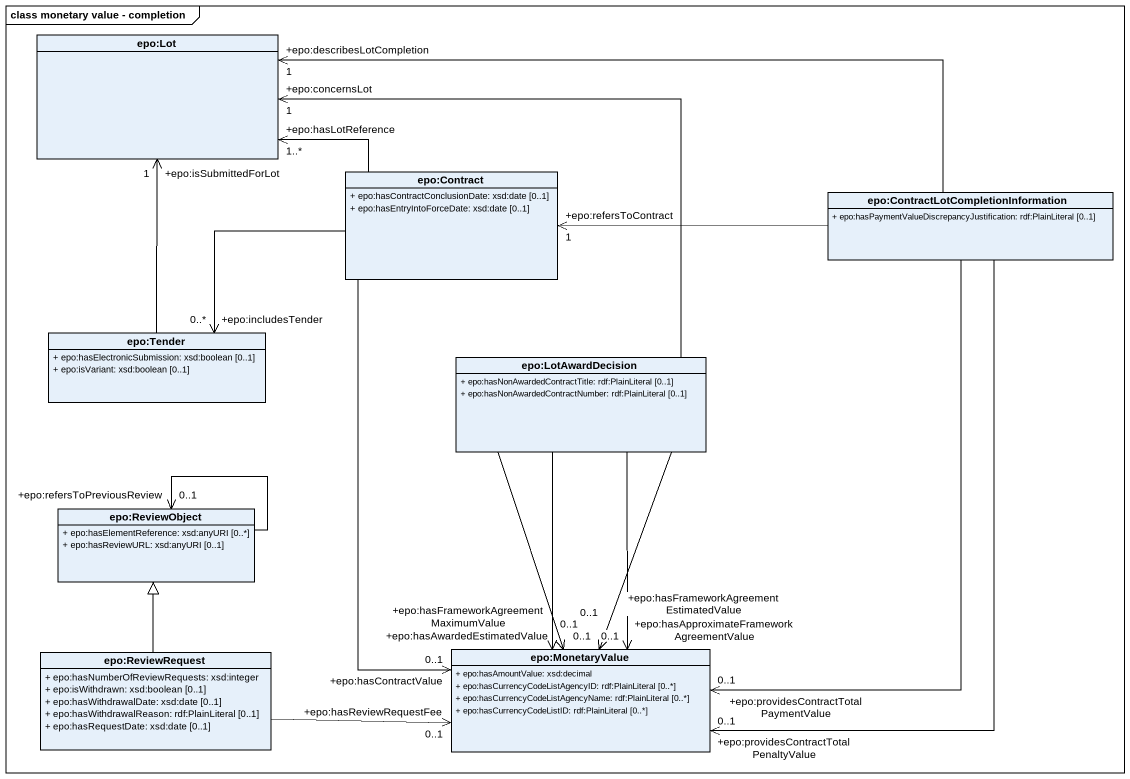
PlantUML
@startuml
mainframe class monetary value - completion
hide circle
hide empty members
skinparam classAttributeIconSize 0
class "epo:Lot" as epo_Lot
class "epo:Contract" as epo_Contract {
  + epo:hasContractConclusionDate: xsd:date [0..1]
  + epo:hasEntryIntoForceDate: xsd:date [0..1]
}
class "epo:ContractLotCompletionInformation" as epo_ContractLotCompletionInf {
  + epo:hasPaymentValueDiscrepancyJustification: rdf:PlainLiteral [0..1]
}
class "epo:Tender" as epo_Tender {
  + epo:hasElectronicSubmission: xsd:boolean [0..1]
  + epo:isVariant: xsd:boolean [0..1]
}
class "epo:LotAwardDecision" as epo_LotAwardDecision {
  + epo:hasNonAwardedContractTitle: rdf:PlainLiteral [0..1]
  + epo:hasNonAwardedContractNumber: rdf:PlainLiteral [0..1]
}
class "epo:ReviewObject" as epo_ReviewObject {
  + epo:hasElementReference: xsd:anyURI [0..*]
  + epo:hasReviewURL: xsd:anyURI [0..1]
}
class "epo:ReviewRequest" as epo_ReviewRequest {
  + epo:hasNumberOfReviewRequests: xsd:integer
  + epo:isWithdrawn: xsd:boolean [0..1]
  + epo:hasWithdrawalDate: xsd:date [0..1]
  + epo:hasWithdrawalReason: rdf:PlainLiteral [0..1]
  + epo:hasRequestDate: xsd:date [0..1]
}
class "epo:MonetaryValue" as epo_MonetaryValue {
  + epo:hasAmountValue: xsd:decimal
  + epo:hasCurrencyCodeListAgencyID: rdf:PlainLiteral [0..*]
  + epo:hasCurrencyCodeListAgencyName: rdf:PlainLiteral [0..*]
  + epo:hasCurrencyCodeListID: rdf:PlainLiteral [0..*]
}
epo_Contract -left-> "+epo:hasLotReference\n1..*" epo_Lot
epo_Contract -left-> "+epo:includesTender\n0..*" epo_Tender
epo_Contract --> "+epo:hasContractValue\n0..1" epo_MonetaryValue
epo_ContractLotCompletionInf -left-> "+epo:describesLotCompletion\n1" epo_Lot
epo_ContractLotCompletionInf -left-> "+epo:refersToContract\n1" epo_Contract
epo_ContractLotCompletionInf --> "+epo:providesContractTotalPenaltyValue\n0..1" epo_MonetaryValue
epo_ContractLotCompletionInf --> "+epo:providesContractTotalPaymentValue\n0..1" epo_MonetaryValue
epo_Tender -up-> "+epo:isSubmittedForLot\n1" epo_Lot
epo_LotAwardDecision -up-> "+epo:concernsLot\n1" epo_Lot
epo_LotAwardDecision --> "+epo:hasAwardedEstimatedValue\n0..1" epo_MonetaryValue
epo_LotAwardDecision --> "+epo:hasFrameworkAgreementMaximumValue\n0..1" epo_MonetaryValue
epo_LotAwardDecision --> "+epo:hasFrameworkAgreementEstimatedValue\n0..1" epo_MonetaryValue
epo_LotAwardDecision --> "+epo:hasApproximateFrameworkAgreementValue\n0..1" epo_MonetaryValue
epo_ReviewObject --> "+epo:refersToPreviousReview\n0..1" epo_ReviewObject
epo_ReviewRequest -up-|> epo_ReviewObject
epo_ReviewRequest -right-> "+epo:hasReviewRequestFee\n0..1" epo_MonetaryValue
@enduml
